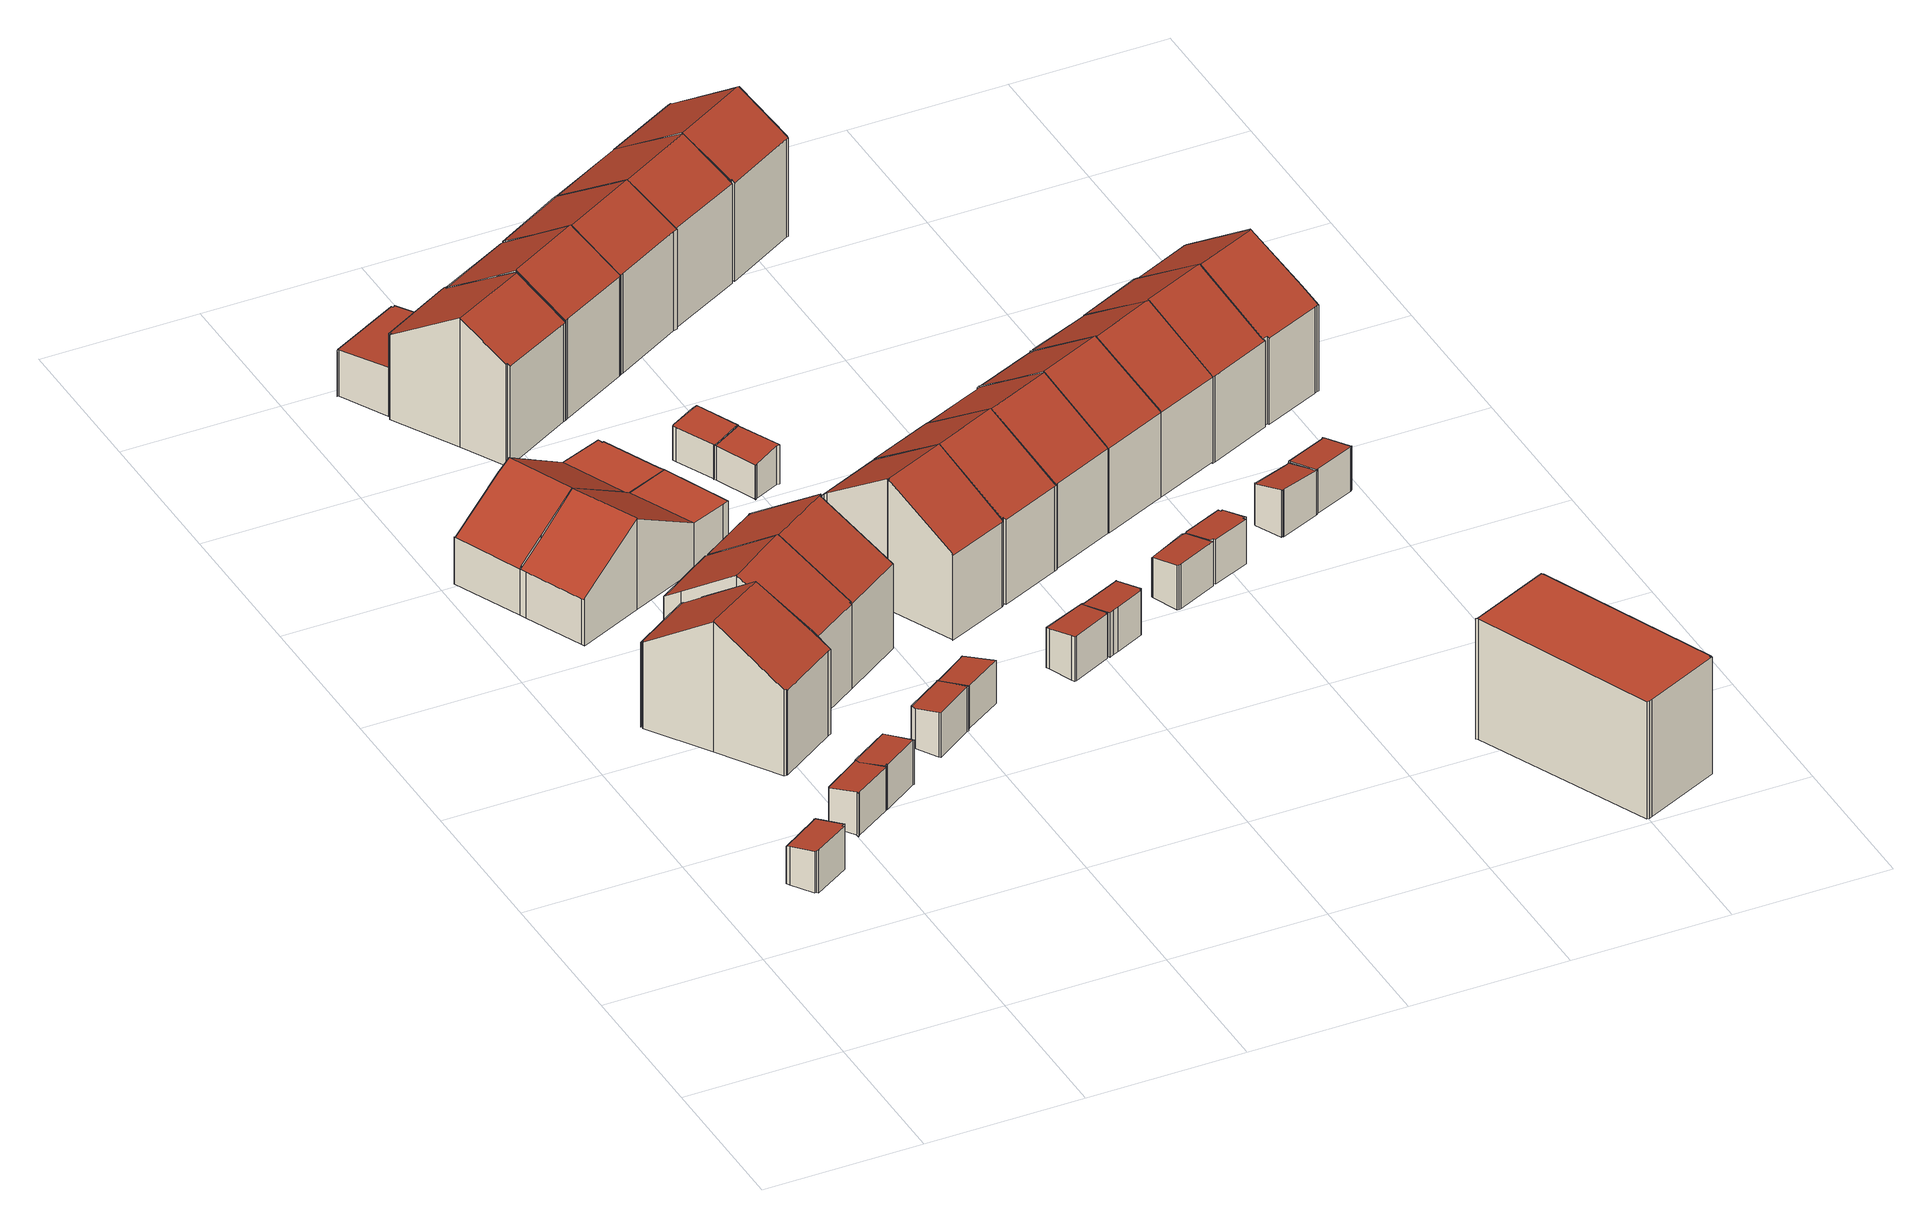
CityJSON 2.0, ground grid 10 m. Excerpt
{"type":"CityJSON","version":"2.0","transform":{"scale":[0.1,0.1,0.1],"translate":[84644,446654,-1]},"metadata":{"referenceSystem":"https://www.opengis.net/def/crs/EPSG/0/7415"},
"CityObjects":{
"building1":{"type":"Building","attributes":{"dak_type":"horizontal","data_area":5.06,"data_coverage":0.843,"geconstateerd":false,"gid":18958939,"h_dak_50p":2.9,"h_dak_70p":2.99,"h_dak_max":3.13,"h_dak_min":2.74,"h_maaiveld":0.195,"kas_warenhuis":false,"lod11_replace":false,"ondergronds_type":"above ground","oorspronkelijkbouwjaar":1981,"pw_actueel":"yes","pw_bron":"ahn3","reconstructie_methode":"tudelft3d-geoflow","reconstruction_skipped":false,"rmse_lod12":0.111,"rmse_lod13":0.127,"rmse_lod22":0.0222,"rn":1,"status":"Pand in gebruik","t_run":29.48,"val3dity_codes_lod12":"[]","val3dity_codes_lod13":"[]","val3dity_codes_lod22":"[]"},"children":["building1-1"]},
"building1-1":{"type":"BuildingPart","parents":["building1"],"geometry":[{"type":"Solid","lod":"2.2","boundaries":[[[[0,1,2,3,4,5,6,7,8,9,10]],[[11,5,4,12]],[[13,0,10,14]],[[14,10,9,15]],[[12,4,3,16]],[[16,3,2,17]],[[15,9,8,18]],[[18,8,7,19]],[[19,7,6,20]],[[20,6,5,11]],[[17,2,1,21]],[[21,1,0,13]],[[21,13,14,15,18,19,20,11,12,16,17]]]],"semantics":{"surfaces":[{"type":"GroundSurface"},{"type":"WallSurface","on_footprint_edge":true},{"type":"RoofSurface"}],"values":[[0,1,1,1,1,1,1,1,1,1,1,1,2]]}}]},
"building2":{"type":"Building","attributes":{"dak_type":"horizontal","data_area":5.15,"data_coverage":0.857,"geconstateerd":false,"gid":18959058,"h_dak_50p":2.94,"h_dak_70p":3.01,"h_dak_max":3.14,"h_dak_min":2.79,"h_maaiveld":0.19,"kas_warenhuis":false,"lod11_replace":false,"ondergronds_type":"above ground","oorspronkelijkbouwjaar":1981,"pw_actueel":"yes","pw_bron":"ahn3","reconstructie_methode":"tudelft3d-geoflow","reconstruction_skipped":false,"rmse_lod12":0.111,"rmse_lod13":0.119,"rmse_lod22":0.0147,"rn":1,"status":"Pand in gebruik","t_run":30.13,"val3dity_codes_lod12":"[]","val3dity_codes_lod13":"[]","val3dity_codes_lod22":"[]"},"children":["building2-1"]},
"building2-1":{"type":"BuildingPart","parents":["building2"],"geometry":[{"type":"Solid","lod":"2.2","boundaries":[[[[22,23,24,25,26,27,28,29,30,31,32]],[[33,28,27,34]],[[35,30,29,36]],[[37,23,22,38]],[[39,26,25,40]],[[40,25,24,41]],[[41,24,23,37]],[[38,22,32,42]],[[34,27,26,39]],[[36,29,28,33]],[[42,32,31,43]],[[43,31,30,35]],[[42,43,35,36,33,34,39,40,41,37,38]]]],"semantics":{"surfaces":[{"type":"GroundSurface"},{"type":"WallSurface","on_footprint_edge":true},{"type":"RoofSurface"}],"values":[[0,1,1,1,1,1,1,1,1,1,1,1,2]]}}]},
"building3":{"type":"Building","attributes":{"dak_type":"slanted","data_area":40.43,"data_coverage":0.921,"geconstateerd":false,"gid":18957647,"h_dak_50p":7.56,"h_dak_70p":8.16,"h_dak_max":9.1,"h_dak_min":5.99,"h_maaiveld":0.301,"kas_warenhuis":false,"lod11_replace":false,"ondergronds_type":"above ground","oorspronkelijkbouwjaar":1981,"pw_actueel":"yes","pw_bron":"ahn3","reconstructie_methode":"tudelft3d-geoflow","reconstruction_skipped":false,"rmse_lod12":1.07,"rmse_lod13":1.08,"rmse_lod22":0.0215,"rn":1,"status":"Pand in gebruik","t_run":72.51,"val3dity_codes_lod12":"[]","val3dity_codes_lod13":"[]","val3dity_codes_lod22":"[]"},"children":["building3-1"]},
"building3-1":{"type":"BuildingPart","parents":["building3"],"geometry":[{"type":"Solid","lod":"2.2","boundaries":[[[[44,45,46,47,48,49,50,51,52,53,54,55,56,57]],[[58,49,48,59]],[[60,50,49,58]],[[61,52,51,62]],[[63,47,46,64]],[[65,44,57,66]],[[66,57,56,67]],[[67,56,55,68]],[[62,51,50,60]],[[68,55,54,69]],[[70,53,52,61]],[[64,46,45,71]],[[69,54,53,70]],[[71,45,44,65]],[[59,48,47,63]],[[70,61,62,60,58,59,63,64,71,72,73]],[[73,72,71,65,66,67,68,69,70]]]],"semantics":{"surfaces":[{"type":"GroundSurface"},{"type":"WallSurface","on_footprint_edge":true},{"type":"RoofSurface"}],"values":[[0,1,1,1,1,1,1,1,1,1,1,1,1,1,1,2,2]]}}]},
"building4":{"type":"Building","attributes":{"dak_type":"horizontal","data_area":5.22,"data_coverage":0.87,"geconstateerd":false,"gid":18958947,"h_dak_50p":2.95,"h_dak_70p":3.01,"h_dak_max":3.15,"h_dak_min":2.76,"h_maaiveld":0.138,"kas_warenhuis":false,"lod11_replace":false,"ondergronds_type":"above ground","oorspronkelijkbouwjaar":1981,"pw_actueel":"yes","pw_bron":"ahn3","reconstructie_methode":"tudelft3d-geoflow","reconstruction_skipped":false,"rmse_lod12":0.105,"rmse_lod13":0.113,"rmse_lod22":0.0229,"rn":1,"status":"Pand in gebruik","t_run":28.98,"val3dity_codes_lod12":"[]","val3dity_codes_lod13":"[]","val3dity_codes_lod22":"[]"},"children":["building4-1"]},
"building4-1":{"type":"BuildingPart","parents":["building4"],"geometry":[{"type":"Solid","lod":"2.2","boundaries":[[[[74,75,76,77,78,79,80,81,82]],[[83,75,74,84]],[[35,79,78,43]],[[85,80,79,35]],[[84,74,82,86]],[[43,78,77,87]],[[88,81,80,85]],[[89,76,75,83]],[[86,82,81,88]],[[87,77,76,89]],[[87,89,83,84,86,88,85,35,43]]]],"semantics":{"surfaces":[{"type":"GroundSurface"},{"type":"WallSurface","on_footprint_edge":true},{"type":"RoofSurface"}],"values":[[0,1,1,1,1,1,1,1,1,1,2]]}}]},
"building5":{"type":"Building","attributes":{"dak_type":"slanted","data_area":38.73,"data_coverage":0.916,"geconstateerd":false,"gid":17147104,"h_dak_50p":7.55,"h_dak_70p":8.18,"h_dak_max":9.11,"h_dak_min":6,"h_maaiveld":0.309,"kas_warenhuis":false,"lod11_replace":false,"ondergronds_type":"above ground","oorspronkelijkbouwjaar":1981,"pw_actueel":"yes","pw_bron":"ahn3","reconstructie_methode":"tudelft3d-geoflow","reconstruction_skipped":false,"rmse_lod12":1.07,"rmse_lod13":1.06,"rmse_lod22":0.022,"rn":1,"status":"Pand in gebruik","t_run":53.17,"val3dity_codes_lod12":"[]","val3dity_codes_lod13":"[]","val3dity_codes_lod22":"[]"},"children":["building5-1"]},
"building5-1":{"type":"BuildingPart","parents":["building5"],"geometry":[{"type":"Solid","lod":"2.2","boundaries":[[[[90,46,91,92,57,93,94,95,96,97,98,99,100]],[[101,46,90,102]],[[103,57,92,104]],[[105,98,97,106]],[[107,99,98,105]],[[108,95,94,109]],[[110,91,46,101]],[[111,100,99,107]],[[106,97,96,112]],[[113,93,57,103]],[[112,96,95,108]],[[109,94,93,113]],[[102,90,100,111]],[[104,92,91,110]],[[104,110,101,102,111,107,105,106,114,115]],[[104,115,114,106,112,108,109,113,103]]]],"semantics":{"surfaces":[{"type":"GroundSurface"},{"type":"WallSurface","on_footprint_edge":true},{"type":"RoofSurface"}],"values":[[0,1,1,1,1,1,1,1,1,1,1,1,1,1,2,2]]}}]},
"building6":{"type":"Building","attributes":{"dak_type":"slanted","data_area":53.92,"data_coverage":0.921,"geconstateerd":false,"gid":18958938,"h_dak_50p":4.45,"h_dak_70p":5.25,"h_dak_max":6.76,"h_dak_min":3.31,"h_maaiveld":0.268,"kas_warenhuis":false,"lod11_replace":false,"ondergronds_type":"above ground","oorspronkelijkbouwjaar":1982,"pw_actueel":"yes","pw_bron":"ahn3","reconstructie_methode":"tudelft3d-geoflow","reconstruction_skipped":false,"rmse_lod12":1.19,"rmse_lod13":1.39,"rmse_lod22":0.0434,"rn":1,"status":"Pand in gebruik","t_run":70.52,"val3dity_codes_lod12":"[]","val3dity_codes_lod13":"[]","val3dity_codes_lod22":"[]"},"children":["building6-1"]},
"building6-1":{"type":"BuildingPart","parents":["building6"],"geometry":[{"type":"Solid","lod":"2.2","boundaries":[[[[116,117,118,119,120,121,122,123,124,125,126,127,128,129,130,131]],[[132,124,123,133]],[[134,125,124,132]],[[135,116,131,136]],[[137,118,117,138]],[[136,131,130,139]],[[140,119,118,137]],[[141,122,121,142]],[[143,127,126,144]],[[133,123,122,141]],[[145,128,127,143]],[[142,121,120,146]],[[147,129,128,145]],[[146,120,119,140]],[[138,117,116,135]],[[144,126,125,134]],[[139,130,129,147]],[[148,143,144,134,132,133,141,142,146,149]],[[138,135,136,139,147,145,140,137]],[[145,143,148,149,146,140]]]],"semantics":{"surfaces":[{"type":"GroundSurface"},{"type":"WallSurface","on_footprint_edge":true},{"type":"RoofSurface"}],"values":[[0,1,1,1,1,1,1,1,1,1,1,1,1,1,1,1,1,2,2,2]]}}]},
"building7":{"type":"Building","attributes":{"dak_type":"slanted","data_area":53.84,"data_coverage":0.919,"geconstateerd":false,"gid":18958937,"h_dak_50p":4.47,"h_dak_70p":5.27,"h_dak_max":6.48,"h_dak_min":3.32,"h_maaiveld":0.284,"kas_warenhuis":false,"lod11_replace":false,"ondergronds_type":"above ground","oorspronkelijkbouwjaar":1982,"pw_actueel":"yes","pw_bron":"ahn3","reconstructie_methode":"tudelft3d-geoflow","reconstruction_skipped":false,"rmse_lod12":1.18,"rmse_lod13":1.38,"rmse_lod22":0.0294,"rn":1,"status":"Pand in gebruik","t_run":96.11,"val3dity_codes_lod12":"[]","val3dity_codes_lod13":"[]","val3dity_codes_lod22":"[]"},"children":["building7-1"]},
"building7-1":{"type":"BuildingPart","parents":["building7"],"geometry":[{"type":"Solid","lod":"2.2","boundaries":[[[[150,126,125,151,152,153,154,155,156,157,131,130,128,158]],[[159,152,151,160]],[[161,130,131,136]],[[136,131,157,162]],[[160,151,125,134]],[[144,126,150,163]],[[164,153,152,159]],[[163,150,158,165]],[[145,128,130,161]],[[166,154,153,164]],[[167,155,168]],[[165,158,128,145]],[[134,125,126,144]],[[169,156,155,167]],[[162,157,156,169]],[[168,155,154,166]],[[145,170,171,166,164,163,165]],[[134,144,163,164,159,160]],[[162,169,167,168,166,171,170,145,161,136]]]],"semantics":{"surfaces":[{"type":"GroundSurface"},{"type":"WallSurface","on_footprint_edge":true},{"type":"RoofSurface"}],"values":[[0,1,1,1,1,1,1,1,1,1,1,1,1,1,1,1,2,2,2]]}}]},
"building8":{"type":"Building","attributes":{"dak_type":"horizontal","data_area":5.33,"data_coverage":0.894,"geconstateerd":false,"gid":18959061,"h_dak_50p":2.94,"h_dak_70p":3.01,"h_dak_max":3.14,"h_dak_min":2.76,"h_maaiveld":0.134,"kas_warenhuis":false,"lod11_replace":false,"ondergronds_type":"above ground","oorspronkelijkbouwjaar":1981,"pw_actueel":"yes","pw_bron":"ahn3","reconstructie_methode":"tudelft3d-geoflow","reconstruction_skipped":false,"rmse_lod12":0.114,"rmse_lod13":0.119,"rmse_lod22":0.0218,"rn":1,"status":"Pand in gebruik","t_run":29.22,"val3dity_codes_lod12":"[]","val3dity_codes_lod13":"[]","val3dity_codes_lod22":"[]"},"children":["building8-1"]},
"building8-1":{"type":"BuildingPart","parents":["building8"],"geometry":[{"type":"Solid","lod":"2.2","boundaries":[[[[172,173,174,175,176,177,178,179,180]],[[181,178,177,182]],[[183,174,173,184]],[[185,175,174,183]],[[184,173,172,186]],[[182,177,176,187]],[[188,179,178,181]],[[189,180,179,188]],[[187,176,175,185]],[[186,172,180,189]],[[186,189,188,181,182,187,185,183,184]]]],"semantics":{"surfaces":[{"type":"GroundSurface"},{"type":"WallSurface","on_footprint_edge":true},{"type":"RoofSurface"}],"values":[[0,1,1,1,1,1,1,1,1,1,2]]}}]},
"building9":{"type":"Building","attributes":{"dak_type":"slanted","data_area":40.38,"data_coverage":0.94,"geconstateerd":false,"gid":18959067,"h_dak_50p":7.49,"h_dak_70p":8.11,"h_dak_max":9.11,"h_dak_min":5.99,"h_maaiveld":0.318,"kas_warenhuis":false,"lod11_replace":false,"ondergronds_type":"above ground","oorspronkelijkbouwjaar":1981,"pw_actueel":"yes","pw_bron":"ahn3","reconstructie_methode":"tudelft3d-geoflow","reconstruction_skipped":false,"rmse_lod12":1.07,"rmse_lod13":1.08,"rmse_lod22":0.0236,"rn":1,"status":"Pand in gebruik","t_run":53.37,"val3dity_codes_lod12":"[]","val3dity_codes_lod13":"[]","val3dity_codes_lod22":"[]"},"children":["building9-1"]},
"building9-1":{"type":"BuildingPart","parents":["building9"],"geometry":[{"type":"Solid","lod":"2.2","boundaries":[[[[190,191,192,193,100,194,195,196,197,198,199]],[[200,196,195,201]],[[202,190,199,203]],[[204,193,192,205]],[[111,100,193,204]],[[206,194,100,111]],[[201,195,194,206]],[[207,197,196,200]],[[208,191,190,202]],[[205,192,191,208]],[[203,199,198,209]],[[209,198,197,207]],[[205,210,206,111,204]],[[209,207,200,201,206,210,205,208,202,203]]]],"semantics":{"surfaces":[{"type":"GroundSurface"},{"type":"WallSurface","on_footprint_edge":true},{"type":"RoofSurface"}],"values":[[0,1,1,1,1,1,1,1,1,1,1,1,2,2]]}}]},
"building10":{"type":"Building","attributes":{"dak_type":"slanted","data_area":59.5,"data_coverage":0.937,"geconstateerd":false,"gid":18957651,"h_dak_50p":7.27,"h_dak_70p":7.99,"h_dak_max":9.08,"h_dak_min":3.24,"h_maaiveld":0.321,"kas_warenhuis":false,"lod11_replace":false,"ondergronds_type":"above ground","oorspronkelijkbouwjaar":1981,"pw_actueel":"yes","pw_bron":"ahn3","reconstructie_methode":"tudelft3d-geoflow","reconstruction_skipped":false,"rmse_lod12":2.38,"rmse_lod13":0.834,"rmse_lod22":0.0501,"rn":1,"status":"Pand in gebruik","t_run":95.34,"val3dity_codes_lod12":"[]","val3dity_codes_lod13":"[]","val3dity_codes_lod22":"[]"},"children":["building10-1"]},
"building10-1":{"type":"BuildingPart","parents":["building10"],"geometry":[{"type":"Solid","lod":"2.2","boundaries":[[[[211,212,213,214,215,216,217,218,219,220,221,222,223,224,225,226,227,228,229]],[[230,223,222,231]],[[232,214,213,233]],[[234,226,225,235]],[[236,217,216,237]],[[238,218,217,236]],[[239,229,228,240]],[[233,213,212,241]],[[242,211,229,239]],[[243,244,227,226,234]],[[245,246,244,243]],[[235,225,224,247]],[[231,222,221,248]],[[249,219,218,238]],[[237,216,215,250,251]],[[250,215,214,232]],[[240,228,227,244]],[[247,224,223,230]],[[248,221,220,252]],[[241,212,211,242]],[[251,250,253,254]],[[252,220,219,249]],[[254,253,246,245]],[[241,242,239,240,244,246,253,250,232,233]],[[238,255,256,247,230,231,248,252,249]],[[256,255,238,236,237,251,254,245,243,234,235,247]]]],"semantics":{"surfaces":[{"type":"GroundSurface"},{"type":"WallSurface","on_footprint_edge":true},{"type":"WallSurface","on_footprint_edge":false},{"type":"RoofSurface"}],"values":[[0,1,1,1,1,1,1,1,1,1,2,1,1,1,1,1,1,1,1,1,2,1,2,3,3,3]]}}]},
"building11":{"type":"Building","attributes":{"dak_type":"horizontal","data_area":5.32,"data_coverage":0.933,"geconstateerd":false,"gid":18959060,"h_dak_50p":2.95,"h_dak_70p":3.02,"h_dak_max":3.15,"h_dak_min":2.77,"h_maaiveld":0.21,"kas_warenhuis":false,"lod11_replace":false,"ondergronds_type":"above ground","oorspronkelijkbouwjaar":1981,"pw_actueel":"yes","pw_bron":"ahn3","reconstructie_methode":"tudelft3d-geoflow","reconstruction_skipped":false,"rmse_lod12":0.111,"rmse_lod13":0.121,"rmse_lod22":0.0149,"rn":1,"status":"Pand in gebruik","t_run":29.39,"val3dity_codes_lod12":"[]","val3dity_codes_lod13":"[]","val3dity_codes_lod22":"[]"},"children":["building11-1"]},
"building11-1":{"type":"BuildingPart","parents":["building11"],"geometry":[{"type":"Solid","lod":"2.2","boundaries":[[[[257,258,259,260,261,262,263,264,265,266]],[[267,261,260,189]],[[268,264,263,269]],[[269,263,262,270]],[[271,266,265,272]],[[184,257,266,271]],[[270,262,261,267]],[[189,260,259,273]],[[273,259,258,274]],[[274,258,257,184]],[[272,265,264,268]],[[184,271,272,268,269,270,267,189,273,274]]]],"semantics":{"surfaces":[{"type":"GroundSurface"},{"type":"WallSurface","on_footprint_edge":true},{"type":"RoofSurface"}],"values":[[0,1,1,1,1,1,1,1,1,1,1,2]]}}]},
"building12":{"type":"Building","attributes":{"dak_type":"slanted","data_area":40.4,"data_coverage":0.925,"geconstateerd":false,"gid":17147107,"h_dak_50p":7.81,"h_dak_70p":8.3,"h_dak_max":9.09,"h_dak_min":6.07,"h_maaiveld":0.308,"kas_warenhuis":false,"lod11_replace":false,"ondergronds_type":"above ground","oorspronkelijkbouwjaar":1981,"pw_actueel":"yes","pw_bron":"ahn3","reconstructie_methode":"tudelft3d-geoflow","reconstruction_skipped":false,"rmse_lod12":0.944,"rmse_lod13":1.04,"rmse_lod22":0.025,"rn":1,"status":"Pand in gebruik","t_run":56.41,"val3dity_codes_lod12":"[]","val3dity_codes_lod13":"[]","val3dity_codes_lod22":"[]"},"children":["building12-1"]},
"building12-1":{"type":"BuildingPart","parents":["building12"],"geometry":[{"type":"Solid","lod":"2.2","boundaries":[[[[275,276,277,278,279,219,218,280,217,216,281,282,283]],[[236,217,280,284]],[[285,218,219,286]],[[237,216,217,236]],[[284,280,218,285]],[[287,279,278,288]],[[289,281,216,237]],[[290,282,281,289]],[[291,283,282,290]],[[292,275,283,291]],[[293,276,275,292]],[[294,277,276,293]],[[288,278,277,294]],[[286,219,279,287]],[[289,237,236,284,285,295,296,292,291,290]],[[293,292,296,295,285,286,287,288,294]]]],"semantics":{"surfaces":[{"type":"GroundSurface"},{"type":"WallSurface","on_footprint_edge":true},{"type":"RoofSurface"}],"values":[[0,1,1,1,1,1,1,1,1,1,1,1,1,1,2,2]]}}]},
"building13":{"type":"Building","attributes":{"dak_type":"slanted","data_area":39.48,"data_coverage":0.954,"geconstateerd":false,"gid":17147101,"h_dak_50p":7.53,"h_dak_70p":8.16,"h_dak_max":9.56,"h_dak_min":5.99,"h_maaiveld":0.337,"kas_warenhuis":false,"lod11_replace":false,"ondergronds_type":"above ground","oorspronkelijkbouwjaar":1981,"pw_actueel":"yes","pw_bron":"ahn3","reconstructie_methode":"tudelft3d-geoflow","reconstruction_skipped":false,"rmse_lod12":1.07,"rmse_lod13":1.09,"rmse_lod22":0.053,"rn":1,"status":"Pand in gebruik","t_run":51.23,"val3dity_codes_lod12":"[]","val3dity_codes_lod13":"[]","val3dity_codes_lod22":"[]"},"children":["building13-1"]},
"building13-1":{"type":"BuildingPart","parents":["building13"],"geometry":[{"type":"Solid","lod":"2.2","boundaries":[[[[297,298,299,300,301,302,303,304,305,306,307,308]],[[309,303,302,310]],[[311,304,303,309]],[[312,299,298,313]],[[314,300,299,312]],[[313,298,297,315]],[[310,302,301,316]],[[317,307,306,318]],[[319,308,307,317]],[[316,301,300,314]],[[320,305,304,311]],[[318,306,305,320]],[[315,297,308,319]],[[314,312,313,315,321,309,310,316]],[[315,319,317,318,320,311,309,321]]]],"semantics":{"surfaces":[{"type":"GroundSurface"},{"type":"WallSurface","on_footprint_edge":true},{"type":"RoofSurface"}],"values":[[0,1,1,1,1,1,1,1,1,1,1,1,1,2,2]]}}]},
"building14":{"type":"Building","attributes":{"dak_type":"horizontal","data_area":5,"data_coverage":0.834,"geconstateerd":false,"gid":11186724,"h_dak_50p":2.72,"h_dak_70p":2.78,"h_dak_max":2.93,"h_dak_min":2.56,"h_maaiveld":0.302,"kas_warenhuis":false,"lod11_replace":false,"ondergronds_type":"above ground","oorspronkelijkbouwjaar":1982,"pw_actueel":"yes","pw_bron":"ahn3","reconstructie_methode":"tudelft3d-geoflow","reconstruction_skipped":false,"rmse_lod12":0.113,"rmse_lod13":0.131,"rmse_lod22":0.0124,"rn":1,"status":"Pand in gebruik","t_run":27.88,"val3dity_codes_lod12":"[]","val3dity_codes_lod13":"[]","val3dity_codes_lod22":"[]"},"children":["building14-1"]},
"building14-1":{"type":"BuildingPart","parents":["building14"],"geometry":[{"type":"Solid","lod":"2.2","boundaries":[[[[322,323,324,325,326,327,328,329,330,331]],[[332,329,328,333]],[[334,325,324,335]],[[336,323,322,337]],[[333,328,327,338]],[[338,327,326,339]],[[340,331,330,341]],[[339,326,325,334]],[[337,322,331,340]],[[341,330,329,332]],[[335,324,323,336]],[[335,336,337,340,341,332,333,338,339,334]]]],"semantics":{"surfaces":[{"type":"GroundSurface"},{"type":"WallSurface","on_footprint_edge":true},{"type":"RoofSurface"}],"values":[[0,1,1,1,1,1,1,1,1,1,1,2]]}}]},
"building15":{"type":"Building","attributes":{"dak_type":"horizontal","data_area":5.18,"data_coverage":0.86,"geconstateerd":false,"gid":11186725,"h_dak_50p":2.74,"h_dak_70p":2.8,"h_dak_max":2.91,"h_dak_min":2.54,"h_maaiveld":0.305,"kas_warenhuis":false,"lod11_replace":false,"ondergronds_type":"above ground","oorspronkelijkbouwjaar":1982,"pw_actueel":"yes","pw_bron":"ahn3","reconstructie_methode":"tudelft3d-geoflow","reconstruction_skipped":false,"rmse_lod12":0.106,"rmse_lod13":0.118,"rmse_lod22":0.0231,"rn":1,"status":"Pand in gebruik","t_run":26.86,"val3dity_codes_lod12":"[]","val3dity_codes_lod13":"[]","val3dity_codes_lod22":"[]"},"children":["building15-1"]},
"building15-1":{"type":"BuildingPart","parents":["building15"],"geometry":[{"type":"Solid","lod":"2.2","boundaries":[[[[342,343,322,344,345,346,347,348,349,350,351,325]],[[352,350,349,353]],[[334,325,351,354]],[[354,351,350,352]],[[355,343,342,356]],[[337,322,343,355]],[[357,344,322,337]],[[358,345,344,357]],[[359,347,346,360]],[[360,346,345,358]],[[356,342,325,334]],[[353,349,348,361]],[[361,348,347,359]],[[353,361,359,360,358,357,337,355,356,334,354,352]]]],"semantics":{"surfaces":[{"type":"GroundSurface"},{"type":"WallSurface","on_footprint_edge":true},{"type":"RoofSurface"}],"values":[[0,1,1,1,1,1,1,1,1,1,1,1,1,2]]}}]},
"building16":{"type":"Building","attributes":{"dak_type":"horizontal","data_area":5.21,"data_coverage":0.872,"geconstateerd":false,"gid":18959062,"h_dak_50p":2.94,"h_dak_70p":3.01,"h_dak_max":3.13,"h_dak_min":2.77,"h_maaiveld":0.1,"kas_warenhuis":false,"lod11_replace":false,"ondergronds_type":"above ground","oorspronkelijkbouwjaar":1981,"pw_actueel":"yes","pw_bron":"ahn3","reconstructie_methode":"tudelft3d-geoflow","reconstruction_skipped":false,"rmse_lod12":0.111,"rmse_lod13":0.122,"rmse_lod22":0.0173,"rn":1,"status":"Pand in gebruik","t_run":28.9,"val3dity_codes_lod12":"[]","val3dity_codes_lod13":"[]","val3dity_codes_lod22":"[]"},"children":["building16-1"]},
"building16-1":{"type":"BuildingPart","parents":["building16"],"geometry":[{"type":"Solid","lod":"2.2","boundaries":[[[[362,363,364,365,366,367,368,369,370,371,372]],[[373,369,368,374]],[[375,370,369,373]],[[376,371,370,375]],[[377,372,371,376]],[[374,368,367,378]],[[379,362,372,377]],[[378,367,366,380]],[[380,366,365,381]],[[382,364,363,383]],[[381,365,364,382]],[[383,363,362,379]],[[378,380,381,382,383,379,377,376,375,373,374]]]],"semantics":{"surfaces":[{"type":"GroundSurface"},{"type":"WallSurface","on_footprint_edge":true},{"type":"RoofSurface"}],"values":[[0,1,1,1,1,1,1,1,1,1,1,1,2]]}}]},
"building17":{"type":"Building","attributes":{"dak_type":"slanted","data_area":41.06,"data_coverage":0.941,"geconstateerd":false,"gid":18957751,"h_dak_50p":7.82,"h_dak_70p":8.33,"h_dak_max":9.47,"h_dak_min":6.03,"h_maaiveld":0.313,"kas_warenhuis":false,"lod11_replace":false,"ondergronds_type":"above ground","oorspronkelijkbouwjaar":1981,"pw_actueel":"yes","pw_bron":"ahn3","reconstructie_methode":"tudelft3d-geoflow","reconstruction_skipped":false,"rmse_lod12":0.939,"rmse_lod13":1.03,"rmse_lod22":0.0364,"rn":1,"status":"Pand in gebruik","t_run":53.78,"val3dity_codes_lod12":"[]","val3dity_codes_lod13":"[]","val3dity_codes_lod22":"[]"},"children":["building17-1"]},
"building17-1":{"type":"BuildingPart","parents":["building17"],"geometry":[{"type":"Solid","lod":"2.2","boundaries":[[[[384,385,386,387,388,389,390,277,391,275,392,393,282,394,395]],[[396,384,395,397]],[[398,394,282,399]],[[399,282,393,400]],[[401,390,389,402]],[[403,385,384,396]],[[404,391,277,294]],[[405,275,391,404]],[[406,392,275,405]],[[400,393,392,406]],[[407,386,385,403]],[[294,277,390,401]],[[402,389,388,408]],[[408,388,387,409]],[[409,387,386,407]],[[397,395,394,398]],[[399,400,406,405,410,407,403,396,397,398]],[[408,409,407,410,405,404,294,401,402]]]],"semantics":{"surfaces":[{"type":"GroundSurface"},{"type":"WallSurface","on_footprint_edge":true},{"type":"RoofSurface"}],"values":[[0,1,1,1,1,1,1,1,1,1,1,1,1,1,1,1,2,2]]}}]},
"building18":{"type":"Building","attributes":{"dak_type":"slanted","data_area":39.43,"data_coverage":0.929,"geconstateerd":false,"gid":18959068,"h_dak_50p":7.51,"h_dak_70p":8.14,"h_dak_max":9.12,"h_dak_min":6.01,"h_maaiveld":0.329,"kas_warenhuis":false,"lod11_replace":false,"ondergronds_type":"above ground","oorspronkelijkbouwjaar":1981,"pw_actueel":"yes","pw_bron":"ahn3","reconstructie_methode":"tudelft3d-geoflow","reconstruction_skipped":false,"rmse_lod12":1.07,"rmse_lod13":1.09,"rmse_lod22":0.024,"rn":1,"status":"Pand in gebruik","t_run":47.99,"val3dity_codes_lod12":"[]","val3dity_codes_lod13":"[]","val3dity_codes_lod22":"[]"},"children":["building18-1"]},
"building18-1":{"type":"BuildingPart","parents":["building18"],"geometry":[{"type":"Solid","lod":"2.2","boundaries":[[[[411,412,413,414,297,415,416,417,418,419,420,421,422,423]],[[424,416,415,425]],[[426,417,416,424]],[[427,418,417,426]],[[425,415,297,315]],[[428,419,418,427]],[[429,420,419,428]],[[430,412,411,431]],[[432,413,412,430]],[[431,411,423,433]],[[434,421,420,429]],[[433,423,422,435]],[[315,297,414,436]],[[436,414,413,432]],[[435,422,421,434]],[[437,434,429,428,427,426,424,425,315]],[[434,437,315,436,432,430,431,433,435]]]],"semantics":{"surfaces":[{"type":"GroundSurface"},{"type":"WallSurface","on_footprint_edge":true},{"type":"RoofSurface"}],"values":[[0,1,1,1,1,1,1,1,1,1,1,1,1,1,1,2,2]]}}]},
"building19":{"type":"Building","attributes":{"dak_type":"horizontal","data_area":5.09,"data_coverage":0.855,"geconstateerd":false,"gid":17147100,"h_dak_50p":2.95,"h_dak_70p":3.01,"h_dak_max":3.14,"h_dak_min":2.79,"h_maaiveld":0.089,"kas_warenhuis":false,"lod11_replace":false,"ondergronds_type":"above ground","oorspronkelijkbouwjaar":1981,"pw_actueel":"yes","pw_bron":"ahn3","reconstructie_methode":"tudelft3d-geoflow","reconstruction_skipped":false,"rmse_lod12":0.105,"rmse_lod13":0.117,"rmse_lod22":0.0251,"rn":1,"status":"Pand in gebruik","t_run":28.33,"val3dity_codes_lod12":"[]","val3dity_codes_lod13":"[]","val3dity_codes_lod22":"[]"},"children":["building19-1"]},
"building19-1":{"type":"BuildingPart","parents":["building19"],"geometry":[{"type":"Solid","lod":"2.2","boundaries":[[[[438,439,440,441,442,443,444,445,362,372,446,447]],[[448,444,443,449]],[[377,372,362,379]],[[450,438,447,451]],[[452,442,441,453]],[[451,447,446,454]],[[454,446,372,377]],[[455,445,444,448]],[[449,443,442,452]],[[379,362,445,455]],[[453,441,440,456]],[[456,440,439,457]],[[457,439,438,450]],[[456,457,450,451,454,377,379,455,448,449,452,453]]]],"semantics":{"surfaces":[{"type":"GroundSurface"},{"type":"WallSurface","on_footprint_edge":true},{"type":"RoofSurface"}],"values":[[0,1,1,1,1,1,1,1,1,1,1,1,1,2]]}}]},
"building20":{"type":"Building","attributes":{"dak_type":"slanted","data_area":39.54,"data_coverage":0.932,"geconstateerd":false,"gid":18959069,"h_dak_50p":7.54,"h_dak_70p":8.19,"h_dak_max":9.13,"h_dak_min":6.01,"h_maaiveld":0.324,"kas_warenhuis":false,"lod11_replace":false,"ondergronds_type":"above ground","oorspronkelijkbouwjaar":1981,"pw_actueel":"yes","pw_bron":"ahn3","reconstructie_methode":"tudelft3d-geoflow","reconstruction_skipped":false,"rmse_lod12":1.08,"rmse_lod13":1.08,"rmse_lod22":0.0254,"rn":1,"status":"Pand in gebruik","t_run":48.73,"val3dity_codes_lod12":"[]","val3dity_codes_lod13":"[]","val3dity_codes_lod22":"[]"},"children":["building20-1"]},
"building20-1":{"type":"BuildingPart","parents":["building20"],"geometry":[{"type":"Solid","lod":"2.2","boundaries":[[[[458,459,460,461,462,423,421,463,419,464,465]],[[466,463,421,434]],[[434,421,423,433]],[[467,465,464,468]],[[433,423,462,469]],[[469,462,461,470]],[[468,464,419,428]],[[470,461,460,471]],[[472,465,467]],[[473,458,465,472]],[[471,460,459,474]],[[428,419,463,466]],[[474,459,458,473]],[[474,473,472,467,468,428,466,434,475,476]],[[469,470,471,474,476,475,434,433]]]],"semantics":{"surfaces":[{"type":"GroundSurface"},{"type":"WallSurface","on_footprint_edge":true},{"type":"RoofSurface"}],"values":[[0,1,1,1,1,1,1,1,1,1,1,1,1,2,2]]}}]},
"building21":{"type":"Building","attributes":{"dak_type":"slanted","data_area":40.16,"data_coverage":0.921,"geconstateerd":false,"gid":18957752,"h_dak_50p":7.81,"h_dak_70p":8.32,"h_dak_max":9.09,"h_dak_min":6.07,"h_maaiveld":0.316,"kas_warenhuis":false,"lod11_replace":false,"ondergronds_type":"above ground","oorspronkelijkbouwjaar":1981,"pw_actueel":"yes","pw_bron":"ahn3","reconstructie_methode":"tudelft3d-geoflow","reconstruction_skipped":false,"rmse_lod12":0.94,"rmse_lod13":1.04,"rmse_lod22":0.0252,"rn":1,"status":"Pand in gebruik","t_run":51.62,"val3dity_codes_lod12":"[]","val3dity_codes_lod13":"[]","val3dity_codes_lod22":"[]"},"children":["building21-1"]},
"building21-1":{"type":"BuildingPart","parents":["building21"],"geometry":[{"type":"Solid","lod":"2.2","boundaries":[[[[477,478,479,480,386,481,395,482,483,484]],[[485,484,483,486]],[[397,395,481,487]],[[487,481,386,407]],[[488,482,395,397]],[[489,479,478,490]],[[490,478,477,491]],[[491,477,484,485]],[[486,483,482,488]],[[492,480,479,489]],[[407,386,480,492]],[[491,493,494,407,492,489,490]],[[407,494,493,491,485,486,488,397,487]]]],"semantics":{"surfaces":[{"type":"GroundSurface"},{"type":"WallSurface","on_footprint_edge":true},{"type":"RoofSurface"}],"values":[[0,1,1,1,1,1,1,1,1,1,1,2,2]]}}]},
"building22":{"type":"Building","attributes":{"dak_type":"horizontal","data_area":5.41,"data_coverage":0.897,"geconstateerd":false,"gid":18959064,"h_dak_50p":2.93,"h_dak_70p":3.02,"h_dak_max":3.14,"h_dak_min":2.6,"h_maaiveld":0.092,"kas_warenhuis":false,"lod11_replace":false,"ondergronds_type":"above ground","oorspronkelijkbouwjaar":1981,"pw_actueel":"yes","pw_bron":"ahn3","reconstructie_methode":"tudelft3d-geoflow","reconstruction_skipped":false,"rmse_lod12":0.132,"rmse_lod13":0.136,"rmse_lod22":0.0511,"rn":1,"status":"Pand in gebruik","t_run":26.62,"val3dity_codes_lod12":"[]","val3dity_codes_lod13":"[]","val3dity_codes_lod22":"[]"},"children":["building22-1"]},
"building22-1":{"type":"BuildingPart","parents":["building22"],"geometry":[{"type":"Solid","lod":"2.2","boundaries":[[[[495,496,497,498,499,500,501,502,503]],[[504,495,503,505]],[[506,500,499,507]],[[505,503,502,508]],[[509,501,500,506]],[[507,499,498,510]],[[510,498,497,511]],[[511,497,496,512]],[[508,502,501,509]],[[512,496,495,504]],[[508,509,506,507,510,511,512,504,505]]]],"semantics":{"surfaces":[{"type":"GroundSurface"},{"type":"WallSurface","on_footprint_edge":true},{"type":"RoofSurface"}],"values":[[0,1,1,1,1,1,1,1,1,1,2]]}}]},
"building23":{"type":"Building","attributes":{"dak_type":"slanted","data_area":39.28,"data_coverage":0.925,"geconstateerd":false,"gid":18959070,"h_dak_50p":7.53,"h_dak_70p":8.14,"h_dak_max":9.12,"h_dak_min":6,"h_maaiveld":0.304,"kas_warenhuis":false,"lod11_replace":false,"ondergronds_type":"above ground","oorspronkelijkbouwjaar":1981,"pw_actueel":"yes","pw_bron":"ahn3","reconstructie_methode":"tudelft3d-geoflow","reconstruction_skipped":false,"rmse_lod12":1.08,"rmse_lod13":1.08,"rmse_lod22":0.0225,"rn":1,"status":"Pand in gebruik","t_run":48.44,"val3dity_codes_lod12":"[]","val3dity_codes_lod13":"[]","val3dity_codes_lod22":"[]"},"children":["building23-1"]},
"building23-1":{"type":"BuildingPart","parents":["building23"],"geometry":[{"type":"Solid","lod":"2.2","boundaries":[[[[513,514,515,516,517,461,518,519,520,521,522,523]],[[524,517,516,525]],[[470,461,517,524]],[[526,522,521,527]],[[527,521,520,528]],[[529,518,461,470]],[[530,519,518,529]],[[531,515,514,532]],[[525,516,515,531]],[[528,520,519,530]],[[533,513,523,534]],[[534,523,522,526]],[[532,514,513,533]],[[524,525,531,532,535,529,470]],[[535,532,533,534,526,527,528,530,529]]]],"semantics":{"surfaces":[{"type":"GroundSurface"},{"type":"WallSurface","on_footprint_edge":true},{"type":"RoofSurface"}],"values":[[0,1,1,1,1,1,1,1,1,1,1,1,1,2,2]]}}]},
"building24":{"type":"Building","attributes":{"dak_type":"horizontal","data_area":4.97,"data_coverage":0.839,"geconstateerd":false,"gid":18959063,"h_dak_50p":2.96,"h_dak_70p":3,"h_dak_max":3.13,"h_dak_min":2.75,"h_maaiveld":0.091,"kas_warenhuis":false,"lod11_replace":false,"ondergronds_type":"above ground","oorspronkelijkbouwjaar":1981,"pw_actueel":"yes","pw_bron":"ahn3","reconstructie_methode":"tudelft3d-geoflow","reconstruction_skipped":false,"rmse_lod12":0.104,"rmse_lod13":0.11,"rmse_lod22":0.03,"rn":1,"status":"Pand in gebruik","t_run":27.43,"val3dity_codes_lod12":"[]","val3dity_codes_lod13":"[]","val3dity_codes_lod22":"[]"},"children":["building24-1"]},
"building24-1":{"type":"BuildingPart","parents":["building24"],"geometry":[{"type":"Solid","lod":"2.2","boundaries":[[[[536,496,537,538,539,540,541,542,543,544,545]],[[512,496,536,546]],[[547,539,538,548]],[[549,543,542,550]],[[551,537,496,512]],[[548,538,537,551]],[[546,536,545,552]],[[553,544,543,549]],[[552,545,544,553]],[[550,542,541,554]],[[554,541,540,555]],[[555,540,539,547]],[[555,547,548,551,512,546,552,553,549,550,554]]]],"semantics":{"surfaces":[{"type":"GroundSurface"},{"type":"WallSurface","on_footprint_edge":true},{"type":"RoofSurface"}],"values":[[0,1,1,1,1,1,1,1,1,1,1,1,2]]}}]},
"building25":{"type":"Building","attributes":{"dak_type":"slanted","data_area":40.17,"data_coverage":0.922,"geconstateerd":false,"gid":18957753,"h_dak_50p":7.79,"h_dak_70p":8.29,"h_dak_max":9.09,"h_dak_min":6.05,"h_maaiveld":0.329,"kas_warenhuis":false,"lod11_replace":false,"ondergronds_type":"above ground","oorspronkelijkbouwjaar":1981,"pw_actueel":"yes","pw_bron":"ahn3","reconstructie_methode":"tudelft3d-geoflow","reconstruction_skipped":false,"rmse_lod12":0.952,"rmse_lod13":1.05,"rmse_lod22":0.0231,"rn":1,"status":"Pand in gebruik","t_run":56.35,"val3dity_codes_lod12":"[]","val3dity_codes_lod13":"[]","val3dity_codes_lod22":"[]"},"children":["building25-1"]},
"building25-1":{"type":"BuildingPart","parents":["building25"],"geometry":[{"type":"Solid","lod":"2.2","boundaries":[[[[556,557,558,559,477,560,484,561,562,563,564,565,566]],[[485,484,560,567]],[[567,560,477,491]],[[568,561,484,485]],[[569,562,561,568]],[[570,565,564,571]],[[572,566,565,570]],[[573,563,562,569]],[[571,564,563,573]],[[574,558,557,575]],[[576,556,566,572]],[[575,557,556,576]],[[577,559,558,574]],[[491,477,559,577]],[[491,578,579,571,573,569,568,485,567]],[[575,576,572,570,571,579,578,491,577,574]]]],"semantics":{"surfaces":[{"type":"GroundSurface"},{"type":"WallSurface","on_footprint_edge":true},{"type":"RoofSurface"}],"values":[[0,1,1,1,1,1,1,1,1,1,1,1,1,1,2,2]]}}]},
"building26":{"type":"Building","attributes":{"dak_type":"horizontal","data_area":67.1,"data_coverage":0.958,"geconstateerd":false,"gid":14669550,"h_dak_50p":7.49,"h_dak_70p":7.52,"h_dak_max":7.72,"h_dak_min":7.29,"h_maaiveld":-0.464,"kas_warenhuis":false,"lod11_replace":false,"ondergronds_type":"above ground","oorspronkelijkbouwjaar":2000,"pw_actueel":"yes","pw_bron":"ahn3","reconstructie_methode":"tudelft3d-geoflow","reconstruction_skipped":false,"rmse_lod12":0.055,"rmse_lod13":0.0566,"rmse_lod22":0.0211,"rn":1,"status":"Pand in gebruik","t_run":77.05,"val3dity_codes_lod12":"[]","val3dity_codes_lod13":"[]","val3dity_codes_lod22":"[]"},"children":["building26-1"]},
"building26-1":{"type":"BuildingPart","parents":["building26"],"geometry":[{"type":"Solid","lod":"2.2","boundaries":[[[[580,581,582,583,584,585,586,587,588,589,590]],[[591,580,590,592]],[[593,586,585,594]],[[595,584,583,596]],[[596,583,582,597]],[[592,590,589,598]],[[599,588,587,600]],[[600,587,586,593]],[[598,589,588,599]],[[594,585,584,595]],[[601,581,580,591]],[[597,582,581,601]],[[601,591,592,598,599,600,593,594,595,596,597]]]],"semantics":{"surfaces":[{"type":"GroundSurface"},{"type":"WallSurface","on_footprint_edge":true},{"type":"RoofSurface"}],"values":[[0,1,1,1,1,1,1,1,1,1,1,1,2]]}}]},
"building27":{"type":"Building","attributes":{"dak_type":"slanted","data_area":39.52,"data_coverage":0.931,"geconstateerd":false,"gid":18959071,"h_dak_50p":7.55,"h_dak_70p":8.22,"h_dak_max":9.54,"h_dak_min":6.04,"h_maaiveld":0.275,"kas_warenhuis":false,"lod11_replace":false,"ondergronds_type":"above ground","oorspronkelijkbouwjaar":1981,"pw_actueel":"yes","pw_bron":"ahn3","reconstructie_methode":"tudelft3d-geoflow","reconstruction_skipped":false,"rmse_lod12":1.08,"rmse_lod13":1.08,"rmse_lod22":0.0333,"rn":1,"status":"Pand in gebruik","t_run":47.72,"val3dity_codes_lod12":"[]","val3dity_codes_lod13":"[]","val3dity_codes_lod22":"[]"},"children":["building27-1"]},
"building27-1":{"type":"BuildingPart","parents":["building27"],"geometry":[{"type":"Solid","lod":"2.2","boundaries":[[[[602,516,515,514,603,604,605,606,607,608,609,610]],[[611,606,605,612]],[[613,603,514,532]],[[614,604,603,613]],[[612,605,604,614]],[[615,608,607,616]],[[525,516,602,617]],[[531,515,516,525]],[[532,514,515,531]],[[618,610,609,619]],[[619,609,608,615]],[[617,602,610,618]],[[616,607,606,611]],[[620,621,619,615,616,611,612,614,613,532]],[[618,619,621,620,532,531,525,617]]]],"semantics":{"surfaces":[{"type":"GroundSurface"},{"type":"WallSurface","on_footprint_edge":true},{"type":"RoofSurface"}],"values":[[0,1,1,1,1,1,1,1,1,1,1,1,1,2,2]]}}]},
"building28":{"type":"Building","attributes":{"dak_type":"horizontal","data_area":4.83,"data_coverage":0.799,"geconstateerd":false,"gid":18959066,"h_dak_50p":2.99,"h_dak_70p":3.08,"h_dak_max":3.22,"h_dak_min":2.78,"h_maaiveld":0.102,"kas_warenhuis":false,"lod11_replace":false,"ondergronds_type":"above ground","oorspronkelijkbouwjaar":1981,"pw_actueel":"yes","pw_bron":"ahn3","reconstructie_methode":"tudelft3d-geoflow","reconstruction_skipped":false,"rmse_lod12":0.126,"rmse_lod13":0.139,"rmse_lod22":0.0423,"rn":1,"status":"Pand in gebruik","t_run":25.91,"val3dity_codes_lod12":"[]","val3dity_codes_lod13":"[]","val3dity_codes_lod22":"[]"},"children":["building28-1"]},
"building28-1":{"type":"BuildingPart","parents":["building28"],"geometry":[{"type":"Solid","lod":"2.2","boundaries":[[[[622,623,624,625,626,627,628,629,630,631,632,633]],[[634,629,628,635]],[[636,630,629,634]],[[637,632,631,638]],[[638,631,630,636]],[[639,624,623,640]],[[641,625,624,639]],[[642,622,633,643]],[[635,628,627,644]],[[644,627,626,645]],[[645,626,625,641]],[[643,633,632,637]],[[640,623,622,642]],[[644,645,641,639,640,642,643,637,638,636,634,635]]]],"semantics":{"surfaces":[{"type":"GroundSurface"},{"type":"WallSurface","on_footprint_edge":true},{"type":"RoofSurface"}],"values":[[0,1,1,1,1,1,1,1,1,1,1,1,1,2]]}}]},
"building29":{"type":"Building","attributes":{"dak_type":"slanted","data_area":39.81,"data_coverage":0.937,"geconstateerd":false,"gid":18959072,"h_dak_50p":7.51,"h_dak_70p":8.12,"h_dak_max":9.13,"h_dak_min":6.01,"h_maaiveld":0.247,"kas_warenhuis":false,"lod11_replace":false,"ondergronds_type":"above ground","oorspronkelijkbouwjaar":1981,"pw_actueel":"yes","pw_bron":"ahn3","reconstructie_methode":"tudelft3d-geoflow","reconstruction_skipped":false,"rmse_lod12":1.08,"rmse_lod13":1.1,"rmse_lod22":0.0252,"rn":1,"status":"Pand in gebruik","t_run":48.52,"val3dity_codes_lod12":"[]","val3dity_codes_lod13":"[]","val3dity_codes_lod22":"[]"},"children":["building29-1"]},
"building29-1":{"type":"BuildingPart","parents":["building29"],"geometry":[{"type":"Solid","lod":"2.2","boundaries":[[[[646,647,648,649,650,651,652,653,654,655,656]],[[657,650,649,658]],[[659,654,653,619]],[[616,655,654,659]],[[617,651,650,657]],[[618,652,651,617]],[[619,653,652,618]],[[658,649,648,660]],[[660,648,647,661]],[[662,646,656,663]],[[663,656,655,616]],[[661,647,646,662]],[[660,661,664,665,619,618,617,657,658]],[[619,665,664,661,662,663,616,659]]]],"semantics":{"surfaces":[{"type":"GroundSurface"},{"type":"WallSurface","on_footprint_edge":true},{"type":"RoofSurface"}],"values":[[0,1,1,1,1,1,1,1,1,1,1,1,2,2]]}}]},
"building30":{"type":"Building","attributes":{"dak_type":"horizontal","data_area":5.08,"data_coverage":0.84,"geconstateerd":false,"gid":18959065,"h_dak_50p":2.95,"h_dak_70p":3.02,"h_dak_max":3.14,"h_dak_min":2.75,"h_maaiveld":0.102,"kas_warenhuis":false,"lod11_replace":false,"ondergronds_type":"above ground","oorspronkelijkbouwjaar":1981,"pw_actueel":"yes","pw_bron":"ahn3","reconstructie_methode":"tudelft3d-geoflow","reconstruction_skipped":false,"rmse_lod12":0.109,"rmse_lod13":0.122,"rmse_lod22":0.0223,"rn":1,"status":"Pand in gebruik","t_run":26.33,"val3dity_codes_lod12":"[]","val3dity_codes_lod13":"[]","val3dity_codes_lod22":"[]"},"children":["building30-1"]},
"building30-1":{"type":"BuildingPart","parents":["building30"],"geometry":[{"type":"Solid","lod":"2.2","boundaries":[[[[666,667,668,669,670,671,672,622,673,674,630]],[[675,673,622,642]],[[676,674,673,675]],[[677,630,674,676]],[[678,668,667,679]],[[680,669,668,678]],[[642,622,672,681]],[[682,666,630,677]],[[679,667,666,682]],[[683,670,669,680]],[[681,672,671,684]],[[684,671,670,683]],[[681,684,683,680,678,679,682,677,676,675,642]]]],"semantics":{"surfaces":[{"type":"GroundSurface"},{"type":"WallSurface","on_footprint_edge":true},{"type":"RoofSurface"}],"values":[[0,1,1,1,1,1,1,1,1,1,1,1,2]]}}]},
"building31":{"type":"Building","attributes":{"dak_type":"slanted","data_area":37.62,"data_coverage":0.912,"geconstateerd":false,"gid":18959073,"h_dak_50p":7.59,"h_dak_70p":8.2,"h_dak_max":9.15,"h_dak_min":6.01,"h_maaiveld":0.242,"kas_warenhuis":false,"lod11_replace":false,"ondergronds_type":"above ground","oorspronkelijkbouwjaar":1981,"pw_actueel":"yes","pw_bron":"ahn3","reconstructie_methode":"tudelft3d-geoflow","reconstruction_skipped":false,"rmse_lod12":1.06,"rmse_lod13":1.07,"rmse_lod22":0.0237,"rn":1,"status":"Pand in gebruik","t_run":49,"val3dity_codes_lod12":"[]","val3dity_codes_lod13":"[]","val3dity_codes_lod22":"[]"},"children":["building31-1"]},
"building31-1":{"type":"BuildingPart","parents":["building31"],"geometry":[{"type":"Solid","lod":"2.2","boundaries":[[[[685,686,687,688,689,647,690,691,646,692,693,694,695,696,697]],[[698,685,697,699]],[[699,697,696,700]],[[701,693,692,702]],[[703,690,647,661]],[[704,691,690,703]],[[702,692,646,705]],[[706,689,688,707]],[[708,695,694,709]],[[700,696,695,708]],[[709,694,693,701]],[[661,647,689,706]],[[705,646,691,704]],[[707,688,687,710]],[[710,687,686,711]],[[711,686,685,698]],[[661,712,713,708,709,701,702,705,704,703]],[[661,706,707,710,711,698,699,700,708,713,712]]]],"semantics":{"surfaces":[{"type":"GroundSurface"},{"type":"WallSurface","on_footprint_edge":true},{"type":"RoofSurface"}],"values":[[0,1,1,1,1,1,1,1,1,1,1,1,1,1,1,1,2,2]]}}]}
},
"vertices":[
[75,149,12],[52,135,12],[51,136,12],[50,136,12],[41,149,12],[40,151,12],[64,166,12],[65,167,12],[66,167,12],[76,151,12],[74,150,12],[40,151,37],[41,149,38],[75,149,41],[74,150,41],[76,151,41],[50,136,40],[51,136,40],[66,167,38],[65,167,38],[64,166,38],[52,135,41],
[122,191,12],[121,190,12],[97,175,12],[96,174,12],[96,176,12],[86,190,12],[86,191,12],[110,207,12],[111,208,12],[112,205,12],[120,193,12],[86,191,38],[86,190,38],[111,208,38],[110,207,38],[121,190,41],[122,191,41],[96,176,41],[96,174,41],[97,175,41],[120,193,41],[112,205,38],
[73,345,13],[99,308,13],[120,279,13],[126,270,13],[126,269,13],[124,268,13],[87,244,13],[86,244,13],[85,244,13],[60,282,13],[35,320,13],[36,321,13],[35,322,13],[72,346,13],[124,268,70],[126,269,70],[87,244,70],[85,244,71],[86,244,71],[126,270,70],[120,279,78],[73,345,71],[72,346,70],[35,322,70],[36,321,71],[35,320,71],[60,282,101],[99,308,100],[98,307,100],[61,283,101],
[146,207,11],[123,192,11],[123,193,11],[121,191,11],[112,205,11],[111,208,11],[136,224,11],[146,208,11],[147,207,11],[123,192,41],[146,207,41],[136,224,38],[147,207,41],[121,191,41],[146,208,41],[123,193,41],
[122,281,13],[119,280,13],[92,318,13],[66,356,13],[104,381,13],[105,381,13],[106,379,13],[130,342,13],[156,304,13],[155,304,13],[156,303,13],[120,279,70],[122,281,70],[72,346,78],[92,318,100],[156,304,71],[130,342,101],[155,304,71],[105,381,70],[104,381,70],[119,280,70],[156,303,70],[106,379,72],[66,356,70],[129,342,101],[94,319,100],
[4,492,13],[5,492,13],[39,507,13],[47,510,13],[90,530,13],[118,542,13],[119,539,13],[120,539,13],[136,503,13],[138,500,13],[136,499,13],[109,487,13],[65,468,13],[40,456,13],[24,449,13],[23,449,13],[136,503,44],[120,539,44],[138,500,44],[4,492,45],[23,449,44],[39,507,69],[5,492,45],[24,449,46],[47,510,74],[119,539,44],[118,542,44],[109,487,45],[136,499,44],[65,468,74],[90,530,45],[40,456,57],[108,489,45],[91,528,45],
[110,487,13],[156,457,13],[152,455,13],[129,445,13],[84,425,13],[42,406,13],[41,408,13],[25,445,13],[104,485,13],[152,455,44],[156,457,44],[24,449,45],[25,445,44],[110,487,45],[129,445,45],[104,485,49],[84,425,74],[42,406,44],[42,406,45],[41,408,44],[66,466,74],[84,426,74],
[197,241,11],[197,240,11],[196,240,11],[172,224,11],[171,225,11],[163,238,11],[162,241,11],[185,256,11],[186,257,11],[162,241,38],[163,238,38],[196,240,41],[197,240,41],[172,224,41],[197,241,41],[171,225,41],[185,256,38],[186,257,38],
[144,406,13],[169,368,13],[168,367,13],[194,328,13],[130,343,13],[105,380,13],[107,381,13],[106,382,13],[143,406,13],[143,405,13],[107,381,71],[105,380,71],[144,406,71],[143,405,71],[194,328,70],[168,367,100],[130,343,100],[106,382,70],[169,368,100],[143,406,70],[131,343,100],
[28,685,13],[73,709,13],[74,708,13],[75,709,13],[91,680,13],[92,678,13],[91,677,13],[114,636,13],[130,607,13],[128,606,13],[83,581,13],[82,583,13],[81,582,13],[66,610,13],[43,651,13],[45,652,13],[44,654,13],[28,684,13],[27,684,13],[81,582,81],[82,583,81],[75,709,44],[74,708,44],[45,652,70],[43,651,70],[91,677,71],[92,678,71],[114,636,100],[27,684,44],[28,684,44],[73,709,44],[28,685,44],[44,654,69],[44,654,46],[46,655,69],[46,655,46],[66,610,100],[83,581,80],[130,607,79],[91,680,46],[91,680,69],[128,606,79],[89,679,46],[89,679,69],[113,635,100],[67,610,100],
[197,240,12],[196,241,12],[187,255,12],[186,257,12],[187,257,12],[206,270,12],[209,272,12],[221,257,12],[222,256,12],[198,241,12],[187,257,38],[221,257,41],[209,272,38],[206,270,38],[198,241,41],[222,256,41],[187,255,38],[196,241,41],
[161,662,13],[176,635,13],[177,633,13],[176,632,13],[132,608,13],[91,676,13],[138,703,13],[139,703,13],[139,702,13],[91,676,71],[114,636,101],[130,607,80],[132,608,80],[176,632,80],[138,703,70],[139,703,70],[139,702,71],[161,662,101],[176,635,81],[177,633,80],[115,637,101],[160,662,101],
[249,381,13],[267,338,13],[266,337,13],[227,320,13],[227,321,13],[208,363,13],[209,363,13],[190,402,13],[189,404,13],[188,405,13],[229,423,13],[230,422,13],[209,363,101],[208,363,101],[190,402,73],[266,337,70],[267,338,70],[227,320,70],[249,381,101],[227,321,71],[229,423,70],[188,405,70],[230,422,71],[189,404,71],[247,380,101],
[197,527,13],[195,526,13],[181,520,13],[178,519,13],[178,520,13],[167,544,13],[166,546,13],[167,547,13],[182,553,13],[185,554,13],[167,547,36],[166,546,36],[178,519,36],[181,520,36],[195,526,39],[197,527,39],[167,544,36],[178,520,36],[185,554,39],[182,553,39],
[180,519,13],[196,526,13],[197,526,13],[209,500,13],[209,499,13],[207,499,13],[191,492,13],[190,491,13],[190,492,13],[179,518,13],[190,492,36],[190,491,36],[179,518,36],[196,526,39],[180,519,36],[197,526,39],[209,500,39],[207,499,39],[209,499,39],[191,492,36],
[291,287,11],[298,270,11],[297,270,11],[297,269,11],[272,257,11],[271,257,11],[270,259,11],[264,274,11],[263,276,11],[288,287,11],[291,288,11],[264,274,38],[270,259,41],[263,276,38],[288,287,38],[291,288,38],[271,257,41],[291,287,38],[272,257,41],[297,269,41],[297,270,41],[298,270,41],
[186,729,13],[204,697,13],[209,689,13],[213,681,13],[225,659,13],[222,658,13],[179,634,13],[177,634,13],[141,699,13],[140,702,13],[184,729,13],[186,730,13],[186,729,71],[186,730,71],[184,729,71],[139,703,71],[140,702,72],[179,634,80],[222,658,80],[204,697,94],[177,634,80],[161,662,100],[141,699,74],[209,689,100],[225,659,80],[213,681,95],[162,663,100],
[307,355,13],[269,338,13],[268,340,13],[267,339,13],[230,423,13],[231,423,13],[230,424,13],[271,442,13],[272,441,13],[274,435,13],[290,399,13],[308,357,13],[309,356,13],[231,423,71],[230,423,71],[230,424,70],[271,442,70],[272,441,71],[274,435,75],[269,338,70],[307,355,70],[268,340,71],[309,356,70],[290,399,101],[308,357,71],[267,339,71],[289,399,101],
[318,300,11],[318,299,11],[325,283,11],[324,282,11],[324,281,11],[305,272,11],[302,271,11],[299,269,11],[292,288,11],[317,299,11],[302,271,41],[305,272,41],[318,300,38],[317,299,38],[324,281,41],[324,282,41],[292,288,38],[299,269,41],[325,283,41],[318,299,38],
[313,460,13],[332,417,13],[350,376,13],[350,375,13],[310,357,13],[272,440,13],[272,442,13],[311,459,13],[272,440,71],[311,459,70],[272,442,70],[310,357,70],[350,375,70],[350,376,71],[311,459,71],[313,460,71],[332,417,101],[291,399,101],[331,417,101],
[256,715,13],[272,686,13],[272,685,13],[225,660,13],[187,728,13],[188,731,13],[233,755,13],[234,756,13],[234,756,71],[233,755,71],[187,728,72],[188,731,71],[272,685,80],[272,686,80],[256,715,101],[225,660,80],[256,714,101],[210,689,100],
[371,324,11],[373,324,11],[380,307,11],[381,306,11],[355,294,11],[354,294,11],[353,294,11],[346,311,11],[346,312,11],[371,324,38],[346,312,37],[354,294,41],[355,294,41],[346,311,38],[353,294,41],[381,306,41],[380,307,41],[373,324,38],
[355,477,13],[373,436,13],[392,394,13],[392,393,13],[351,375,13],[332,418,13],[313,459,13],[314,460,13],[314,461,13],[353,478,13],[353,477,13],[351,375,70],[392,393,70],[353,478,70],[314,461,70],[314,460,71],[332,418,101],[313,459,71],[392,394,71],[373,436,101],[355,477,71],[353,477,71],[372,436,101],
[380,308,11],[374,325,11],[399,336,11],[400,334,11],[401,335,11],[408,319,11],[406,319,11],[407,317,11],[383,307,11],[382,308,11],[380,308,41],[400,334,38],[399,336,38],[407,317,41],[406,319,41],[374,325,38],[382,308,41],[383,307,41],[408,319,41],[401,335,38],
[319,712,13],[274,686,13],[273,688,13],[272,687,13],[234,755,13],[280,781,13],[282,782,13],[282,781,13],[304,741,13],[320,713,13],[320,712,13],[234,755,71],[280,781,71],[282,782,71],[320,713,80],[304,741,101],[320,712,79],[282,781,71],[273,688,81],[274,686,79],[319,712,79],[272,687,81],[257,715,101],[303,741,101],
[503,5,5],[501,4,5],[499,4,5],[450,115,5],[449,116,5],[450,116,5],[501,139,5],[502,138,5],[551,28,5],[550,28,5],[551,27,5],[503,5,84],[551,27,84],[501,139,86],[450,116,86],[449,116,86],[450,115,86],[499,4,84],[550,28,84],[551,28,84],[502,138,86],[501,4,84],
[433,411,13],[354,479,13],[356,479,13],[356,480,13],[395,496,13],[396,497,13],[397,495,13],[415,454,13],[433,412,13],[395,496,70],[356,480,70],[354,479,70],[356,479,70],[397,495,72],[396,497,70],[433,411,70],[433,412,71],[415,454,101],[374,436,101],[413,454,101],
[463,342,11],[437,331,11],[437,332,11],[436,331,11],[428,348,11],[428,349,11],[429,349,11],[454,360,11],[455,361,11],[456,358,11],[461,347,11],[462,345,11],[454,360,37],[429,349,39],[455,361,37],[461,347,40],[456,358,38],[437,332,42],[437,331,43],[436,331,43],[463,342,41],[462,345,40],[428,349,39],[428,348,39],
[437,515,12],[456,473,12],[473,433,12],[475,430,12],[435,412,12],[433,411,12],[433,412,12],[415,454,12],[396,496,12],[396,497,12],[436,515,12],[435,412,70],[475,430,70],[396,496,71],[473,433,72],[456,473,101],[437,515,71],[436,515,71],[455,473,101],[415,455,101],
[481,372,11],[482,373,11],[483,372,11],[490,356,11],[491,355,11],[490,354,11],[464,343,11],[463,343,11],[456,360,11],[463,343,41],[456,360,38],[455,361,38],[483,372,38],[482,373,38],[490,356,41],[464,343,41],[481,372,38],[491,355,41],[490,354,41],
[516,448,12],[514,447,12],[478,431,12],[477,432,12],[474,431,12],[438,513,12],[438,515,12],[474,532,12],[476,533,12],[477,532,12],[496,491,12],[512,459,12],[517,448,12],[516,448,70],[517,448,70],[512,459,78],[476,533,70],[474,532,70],[438,513,72],[438,515,71],[437,515,70],[474,431,71],[477,432,71],[496,491,101],[477,532,71],[478,431,70],[514,447,70],[457,473,101],[495,490,101]
]}
